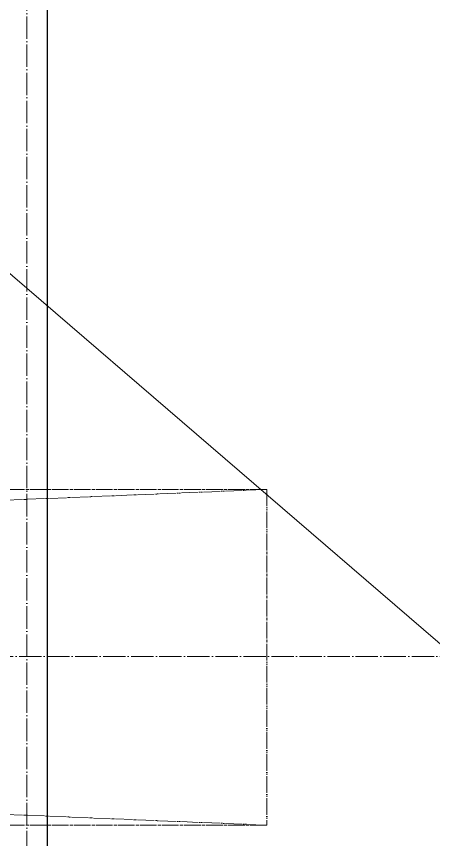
# Model space of a CAD drawing. Header units: millimetres. Extents: x -10474 to 67905, y -3824 to 44223.
# Drawn here: x 7140 to 7514, y 1631 to 2367 of the extents above; entities that cross this region are included whole.
import ezdxf

# ---------------------------------------------------------------- set-up
doc = ezdxf.new("R2010")
doc.units = ezdxf.units.MM
doc.linetypes.add('ADSK_Линия сетки', pattern=[25, 20, -2.5, 0, -2.5])
doc.linetypes.add('ADSK_Штрихпунктирная 2 точки_ш15 п1_5 п1_5 п1_5', pattern=[19.5, 15, -1.5, 0, -1.5, 0, -1.5])
doc.layers.add('Линии', color=7, linetype='Continuous', lineweight=9, true_color=0x00a600)
for name, color, linetype, lineweight in [('Оси', 7, 'Continuous', 9), ('Отметки', 7, 'Continuous', 9), ('Стены несущие', 7, 'Continuous', 30)]:
    doc.layers.add(name, color=color, linetype=linetype, lineweight=lineweight)

msp = doc.modelspace()

# ---------------------------------------------------------------- linework, layer by layer
at = {"layer": 'Линии', "color": 7, "linetype": 'ADSK_Штрихпунктирная 2 точки_ш15 п1_5 п1_5 п1_5'}
for p, q in [((64.272, 1644.358), (7364.272, 1944.358)), ((64.272, 1944.358), (7364.272, 1644.358)), ((7364.272, 1944.358), (64.272, 1944.358)), ((7364.272, 1944.358), (7364.272, 1644.358)), ((7364.272, 1644.358), (64.272, 1644.358))]:
    msp.add_line(p, q, dxfattribs=at)
at = {"layer": 'Оси', "linetype": 'ADSK_Линия сетки'}
for p, q in [((7149.565, -3024.361), (7149.565, 20782.525)), ((-9674.401, 1795), (50122.26, 1795))]:
    msp.add_line(p, q, dxfattribs=at)
at = {"layer": 'Отметки', "lineweight": 20}
msp.add_line((6415.47, 2755.347), (8141.611, 1271.472), dxfattribs=at)
at = {"layer": 'Стены несущие'}
msp.add_line((7168.134, 521.098), (7168.134, 8895), dxfattribs=at)

doc.saveas('drawing.dxf')
